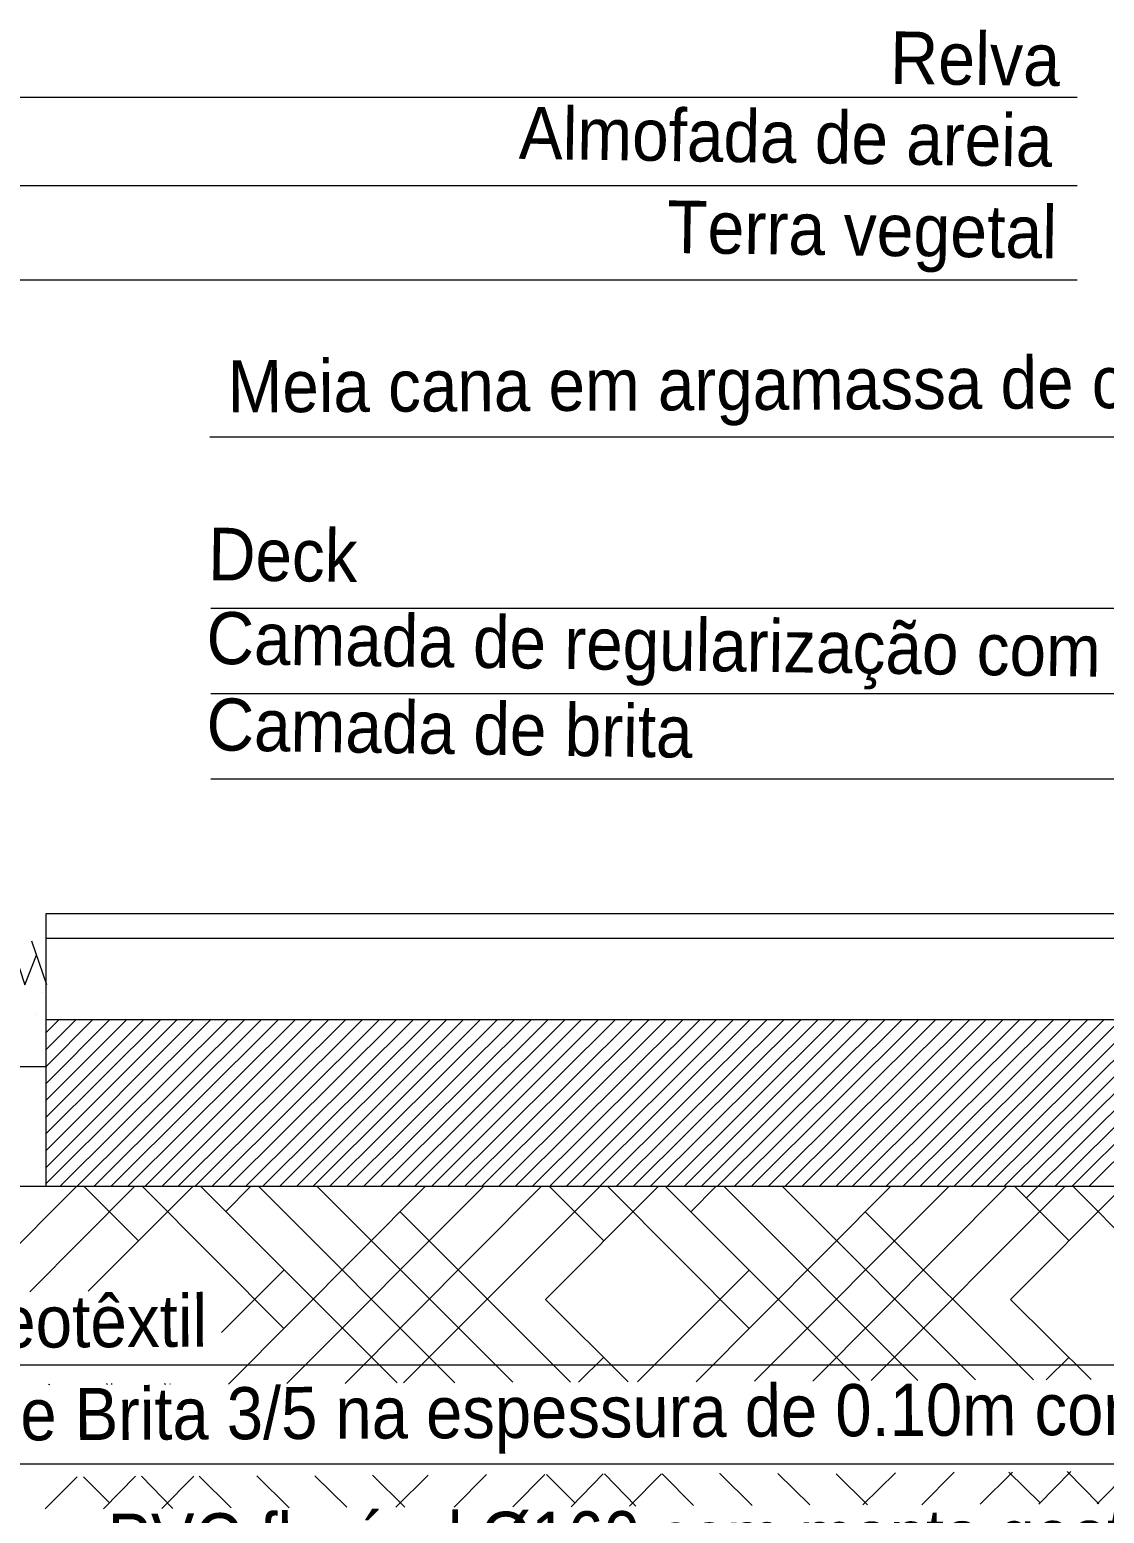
# Paper-space layout 'F02.1_POR CONST' of a CAD drawing. Extents: x -24.6 to 14.9, y -8.7 to 21.
# Drawn here: x -17.803 to -15.052, y 6.462 to 10.258 of the extents above; entities that cross this region are included whole.
import ezdxf
from ezdxf.xclip import XClip

# ---------------------------------------------------------------- set-up
doc = ezdxf.new("R2010")
doc.units = 0
doc.header["$MEASUREMENT"] = 0
doc.header["$XCLIPFRAME"] = 2
doc.layers.add('Anotação - Geral', color=7, linetype='Continuous')
doc.layers.add('para ar_90_muro', color=7, linetype='Continuous')
doc.styles.add('style0', font='arial.ttf', dxfattribs={"height": 0.0068711591796875})

# ---------------------------------------------------------------- blocks, each defined once
blk = doc.blocks.new('Viewport35')
at = {"layer": 'para ar_90_muro', "color": 0, "linetype": 'Continuous', "lineweight": 0}
for p, q in [((8.152939035433022, 5.890680622120881), (8.097100035433073, 5.890680622120881)), ((8.102773035433046, 5.887483622120874), (8.152939035433022, 5.887483622120874)), ((8.107832035433063, 5.884075622120875), (8.152939035433022, 5.884075622120875)), ((8.176236493488943, 5.878365885875692), (8.121485035433025, 5.878365885875692)), ((8.121527035433019, 5.872163885875684), (8.16978703543306, 5.872163885875684)), ((8.121527035433019, 5.869072885875692), (8.164559035433072, 5.869072885875692)), ((8.121527035433019, 5.865982885875685), (8.159416035433068, 5.865982885875685)), ((8.115579035433058, 5.858510885875692), (8.11502903543304, 5.860097885875685)), ((8.115537035433078, 5.860203885875684), (8.187525035433069, 5.860203885875684)), ((8.11541003543303, 5.858235885875683), (8.115412035433067, 5.858235885875683)), ((8.115156035433074, 5.857452885875684), (8.115158035433055, 5.857452885875684)), ((8.115537035433078, 5.856774885875693), (8.116024035433057, 5.857261885875689)), ((8.115537035433078, 5.856160885875687), (8.116637035433072, 5.857261885875689)), ((8.115537035433078, 5.855546885875683), (8.117251035433085, 5.857261885875689)), ((8.115537035433078, 5.854933885875685), (8.117865035433027, 5.857261885875689)), ((8.115537035433078, 5.85431988587569), (8.118479035433054, 5.857261885875689)), ((8.115537035433078, 5.853705885875687), (8.119093035433067, 5.857261885875689)), ((8.115537035433078, 5.85311288587569), (8.119707035433066, 5.857261885875689)), ((8.115537035433078, 5.852499885875693), (8.120299035433064, 5.857261885875689)), ((8.115537035433078, 5.851885885875687), (8.120913035433077, 5.857261885875689)), ((8.115537035433078, 5.851299398999052), (8.121527035433019, 5.857261885875689)), ((8.115537035433078, 5.857261885875689), (8.187525035433069, 5.857261885875689)), ((8.116053742090969, 5.851202552542357), (8.122141035433046, 5.857261885875689)), ((8.116667742090954, 5.851202552542357), (8.122755035433059, 5.857261885875689)), ((8.11728074209094, 5.851202552542357), (8.123368035433074, 5.857261885875689)), ((8.117894742090968, 5.851202552542354), (8.123982035433016, 5.857261885875689)), ((8.118508742090967, 5.851202552542357), (8.124596035433044, 5.857261885875689)), ((8.119129702099727, 5.851202552542357), (8.125189035433081, 5.857261885875689)), ((8.119743702099655, 5.851202552542357), (8.125803035433023, 5.857261885875689)), ((8.120328742090905, 5.851202552542354), (8.126416035433067, 5.857261885875689)), ((8.120942742090904, 5.851202552542354), (8.127030035433066, 5.857261885875689)), ((8.121556742090945, 5.851202552542357), (8.127644035433079, 5.857261885875689)), ((8.122170742090958, 5.851202552542357), (8.12825803543302, 5.857261885875689)), ((8.122784742090943, 5.851202552542354), (8.128872035433048, 5.857261885875689)), ((8.123398742090941, 5.851202552542357), (8.129486035433075, 5.857261885875689)), ((8.124018702099704, 5.851202552542357), (8.130078035433073, 5.857261885875689)), ((8.124632702099731, 5.851202552542357), (8.130692035433071, 5.857261885875689)), ((8.125218742090922, 5.851202552542343), (8.13130603543307, 5.857261885875689)), ((8.12583274209095, 5.851202552542357), (8.131920035433069, 5.857261885875689)), ((8.126446742090963, 5.851202552542357), (8.132534035433025, 5.857261885875689)), ((8.127060742090947, 5.851202552542354), (8.133148035433052, 5.857261885875689)), ((8.12767374209092, 5.851202552542343), (8.133761035433068, 5.857261885875689)), ((8.128287742090947, 5.851202552542357), (8.134375035433067, 5.857261885875689)), ((8.128908702099736, 5.851202552542357), (8.134968035433076, 5.857261885875689)), ((8.129522702099734, 5.851202552542354), (8.135582035433075, 5.857261885875689)), ((8.130108742090968, 5.851202552542354), (8.136196035433017, 5.857261885875689)), ((8.130721742090898, 5.851202552542357), (8.136809035433075, 5.857261885875689)), ((8.131335742090897, 5.851202552542357), (8.137423035433073, 5.857261885875689)), ((8.131949742090924, 5.851202552542343), (8.138037035433072, 5.857261885875689)), ((8.132563742090966, 5.851202552542354), (8.138651035433014, 5.857261885875689)), ((8.13317774209095, 5.851202552542343), (8.139265035433041, 5.857261885875689)), ((8.133799033528732, 5.851202552542343), (8.139857035433053, 5.857261885875689)), ((8.134411702099698, 5.851202552542357), (8.140471035433066, 5.857261885875689)), ((8.134997742090889, 5.851202552542357), (8.141085035433065, 5.857261885875689)), ((8.135611742090916, 5.851202552542343), (8.141699035433064, 5.857261885875689)), ((8.136225742090943, 5.851202552542357), (8.142313035433062, 5.857261885875689)), ((8.136839742090956, 5.851202552542357), (8.142927035433019, 5.857261885875689)), ((8.137452410661894, 5.851202552542354), (8.143541035433046, 5.857261885875689)), ((8.138066742090913, 5.851202552542354), (8.144154035433075, 5.857261885875689)), ((8.138687702099716, 5.851202552542357), (8.14474703543307, 5.857261885875689)), ((8.13930170209973, 5.851202552542354), (8.14536103543307, 5.857261885875689)), ((8.13988774209092, 5.851202552542343), (8.145975035433068, 5.857261885875689)), ((8.140500410661971, 5.851202552542343), (8.14658903543301, 5.857261885875689)), ((8.141114742090892, 5.851202552542357), (8.147202035433068, 5.857261885875689)), ((8.14172874209089, 5.851202552542357), (8.147816035433067, 5.857261885875689)), ((8.142342742090918, 5.851202552542343), (8.148430035433066, 5.857261885875689)), ((8.14295674209096, 5.851202552542354), (8.149044035433008, 5.857261885875689)), ((8.143577702099734, 5.851202552542357), (8.149637035433074, 5.857261885875689)), ((8.144192033528725, 5.851202552542343), (8.150250035433046, 5.857261885875689)), ((8.144776742090869, 5.851202552542357), (8.15086403543306, 5.857261885875689)), ((8.145390742090868, 5.851202552542343), (8.151478035433072, 5.857261885875689)), ((8.14600474209091, 5.851202552542354), (8.152092035433071, 5.857261885875689)), ((8.146618742090936, 5.851202552542357), (8.152706035433056, 5.857261885875689)), ((8.147232742090964, 5.851202552542354), (8.153320035433012, 5.857261885875689)), ((8.147852702099655, 5.851202552542357), (8.153912035433024, 5.857261885875689)), ((8.148466702099682, 5.851202552542357), (8.15452603543305, 5.857261885875689)), ((8.14908070209971, 5.851202552542357), (8.155140035433078, 5.857261885875689)), ((8.149666742090886, 5.851202552542357), (8.155754035433063, 5.857261885875689)), ((8.150280742090914, 5.851202552542343), (8.156368035433061, 5.857261885875689)), ((8.150893742090943, 5.851202552542354), (8.156981035433049, 5.857261885875689)), ((8.151089823337642, 5.850786553363411), (8.157595035433076, 5.857261885875689)), ((8.15212174209087, 5.851202552542343), (8.158209035433075, 5.857261885875689)), ((8.152742702099687, 5.851202552542357), (8.158802035433055, 5.857261885875689)), ((8.153356702099714, 5.851202552542354), (8.159416035433068, 5.857261885875689)), ((8.11541003543303, 5.856139885875692), (8.115412035433067, 5.856139885875692)), ((8.115537035433078, 5.855546885875683), (8.09521703543301, 5.855546885875683)), ((8.187525035433069, 5.851202552542356), (8.09521703543301, 5.851202552542356)), ((8.112849035433044, 5.847392552542352), (8.116659035433003, 5.851202552542356)), ((8.11496503543303, 5.847392552542352), (8.11875403543307, 5.851202552542356)), ((8.116934035433019, 5.851202552542356), (8.118902035433038, 5.849233552542358)), ((8.117082035433071, 5.847413552542358), (8.120871035433069, 5.851202552542356)), ((8.119050035433077, 5.851202552542356), (8.12417303543306, 5.846058552542356)), ((8.121167035433075, 5.851202552542356), (8.128279035433067, 5.844090552542355)), ((8.122056035433076, 5.850292552542347), (8.122966035433066, 5.851202552542356)), ((8.122162035433078, 5.844047552542358), (8.129295035433032, 5.851202552542356)), ((8.12326303543307, 5.851202552542356), (8.130375035433076, 5.844090552542355)), ((8.124279035433048, 5.844069552542358), (8.131412035433073, 5.851202552542356)), ((8.12537903543307, 5.851202552542356), (8.13247003543303, 5.844111552542358)), ((8.126395035433035, 5.844069552542358), (8.133507035433027, 5.851202552542356)), ((8.128512035433076, 5.844090552542355), (8.135624035433068, 5.851202552542356)), ((8.133656035433063, 5.847117552542356), (8.137741035433052, 5.851202552542356)), ((8.133804035433059, 5.851202552542356), (8.135772035433078, 5.849233552542358)), ((8.135920035433045, 5.851202552542356), (8.141043035433071, 5.846058552542356)), ((8.138016035433068, 5.851202552542356), (8.14504303543302, 5.844174552542356)), ((8.13892603543303, 5.850292552542347), (8.139836035433063, 5.851202552542356)), ((8.139117035433074, 5.844132552542355), (8.146165035433071, 5.851202552542356)), ((8.14013303543301, 5.851202552542356), (8.147160035433075, 5.844174552542356)), ((8.14123303543306, 5.844153552542359), (8.148282035433013, 5.851202552542356)), ((8.142249035432997, 5.851202552542356), (8.14925603543307, 5.844196552542355)), ((8.143350035433002, 5.844153552542359), (8.150377035433067, 5.851202552542356)), ((8.145467035433072, 5.844174552542356), (8.152494035433023, 5.851202552542356)), ((8.150526035433003, 5.847117552542356), (8.154611035433064, 5.851202552542356)), ((8.15067403543307, 5.851202552542356), (8.15264203543299, 5.849233552542358)), ((8.152790035433071, 5.851202552542356), (8.157913035433026, 5.846058552542356)), ((8.12838503543307, 5.850292552542347), (8.134566035433053, 5.844111552542358)), ((8.145255035433067, 5.850292552542347), (8.151351035433038, 5.844196552542355)), ((8.121908035433009, 5.845910552542355), (8.12417303543306, 5.848175552542353)), ((8.13700003543299, 5.844132552542355), (8.141043035433071, 5.848175552542353)), ((8.133656035433063, 5.847117552542356), (8.136661035433065, 5.844132552542355)), ((8.150526035433003, 5.847117552542356), (8.15344703543306, 5.84421755254235)), ((8.134862035433073, 5.844111552542358), (8.135772035433078, 5.845021552542354)), ((8.15181703543307, 5.844196552542355), (8.15264203543299, 5.845021552542354)), ((8.176116035433068, 5.844725552542352), (8.105228035433043, 5.844725552542352)), ((8.115643035433052, 5.844047552542358), (8.115685035433046, 5.844026552542353)), ((8.117738035433064, 5.844069552542358), (8.117780035433071, 5.844026552542353)), ((8.117929035433036, 5.844026552542353), (8.117950035433068, 5.844069552542358)), ((8.119834035433001, 5.844069552542358), (8.119876035433066, 5.844047552542358)), ((8.120045035433023, 5.844047552542358), (8.12006603543307, 5.844069552542358)), ((8.170634035433068, 5.841148552542357), (8.103641035433029, 5.841148552542357)), ((8.115516035433018, 5.839518552542357), (8.116680035433063, 5.840682552542354)), ((8.116913035433072, 5.840682552542354), (8.117844035433066, 5.839750552542357)), ((8.117632035433004, 5.839518552542357), (8.11879603543305, 5.840703552542358)), ((8.119008035433012, 5.840703552542358), (8.120151035432997, 5.839539552542352)), ((8.119749035433074, 5.839539552542352), (8.120913035433077, 5.840703552542358)), ((8.121104035433035, 5.840703552542358), (8.122268035433066, 5.839560552542357)), ((8.123199035433075, 5.840724552542355), (8.124363035433007, 5.839560552542357)), ((8.12529503543307, 5.840724552542355), (8.12645903543303, 5.839581552542352)), ((8.127390035433052, 5.840745552542359), (8.12855403543307, 5.839581552542352)), ((8.128237035433074, 5.839581552542352), (8.129401035433006, 5.840745552542359)), ((8.130354035433044, 5.839581552542352), (8.131518035433075, 5.840766552542355)), ((8.13247003543303, 5.839602552542356), (8.133634035433076, 5.840766552542355)), ((8.13369803543307, 5.840766552542355), (8.13471403543302, 5.839750552542357)), ((8.134587035433071, 5.839602552542356), (8.135751035433017, 5.840788552542355)), ((8.13579303543301, 5.840788552542355), (8.136936035433067, 5.839623552542353)), ((8.136704035433056, 5.839623552542353), (8.137868035433073, 5.840788552542355)), ((8.13788903543302, 5.840788552542355), (8.139032035433019, 5.839645552542352)), ((8.139984035433073, 5.84080955254235), (8.141149035433074, 5.839645552542352)), ((8.139984035433073, 5.840788552542355), (8.139984035433073, 5.84080955254235)), ((8.142080035433068, 5.84080955254235), (8.143244035433014, 5.839666552542356)), ((8.144197035433052, 5.840788552542355), (8.145340035433037, 5.839666552542356)), ((8.145170035433054, 5.839666552542356), (8.146356035433072, 5.840830552542355)), ((8.147308035433056, 5.839666552542356), (8.148472035433073, 5.84085155254235)), ((8.149425035433083, 5.839687552542353), (8.150589035433057, 5.84085155254235)), ((8.150462035433009, 5.84085155254235), (8.151584035433075, 5.839750552542357)), ((8.151542035433067, 5.839687552542353), (8.152706035433056, 5.840872552542356)), ((8.152579035433078, 5.840872552542356), (8.153722035433077, 5.839708552542357)), ((8.153658035433068, 5.839708552542357), (8.154822035433071, 5.840872552542356))]:
    blk.add_line(p, q, dxfattribs=at)
for points in [[(8.186573035433085, 5.861092885875685), (8.115537035433078, 5.861092885875685), (8.115537035433078, 5.851202552542356)], [(8.114394035433065, 5.859695885875682), (8.11477503543307, 5.858510885875692), (8.115198035433068, 5.859589885875691)]]:
    blk.add_lwpolyline(points, dxfattribs=at)
at = {"layer": 'para ar_90_muro', "color": 0, "linetype": 'Continuous', "lineweight": 0, "attachment_point": 7, "style": 'style0'}
for s, insert, char_height, rotation in [('\\W0.906;Relva', (8.146144629466178, 5.891146441169807), 0.0019047978515625, 359.2540678895728), ('\\W0.903;Almofada de areia', (8.132682570483041, 5.888430688114866), 0.001889765625, 359.138887196051), ('\\W0.902;Terra vegetal', (8.138051158272148, 5.884471882623529), 0.00190408203125, 359.19373514534703), ('\\W0.901;Meia cana em argamassa de cimento pintada a flintcout.', (8.12214274785633, 5.878691306559379), 0.001889765625, 0.27972454141020175), ('\\W0.892;Deck', (8.121421614541873, 5.873159705122495), 0.0019047978515625, 359.22664391492475), ('\\W0.902;Camada de regularização com malha-sol', (8.121351004780635, 5.869569357980289), 0.001889765625, 359.1717959656286), ('\\W0.903;Camada de brita', (8.121358535687037, 5.866992663188267), 0.001889765625, 359.1114632214029), ('\\W0.902;Manta geotêxtil', (8.105250907409228, 5.844746974027919), 0.001889765625, 0.2961789261990371), ('\\W0.895;Camada de Brita 3/5 na espessura de 0.10m com altura de 1m', (8.103726647039252, 5.841380910604952), 0.001889765625, 0.28520933633981355), ('\\W0.895;Tubo Dreno PVC flexível Ø160 com manta geotêxtil acoplada', (8.104658854224965, 5.836817973755533), 0.001889765625, 0.2906941312694253)]:
    blk.add_mtext(s, dxfattribs=dict(at, insert=insert, char_height=char_height, rotation=rotation))

psp = doc.layouts.new('F02.1_POR CONST')

# ---------------------------------------------------------------- block references
at = {"layer": 'Anotação - Geral', "color": 7, "linetype": 'Continuous', "lineweight": 0}
ref = psp.add_blockref('Viewport35', (-590.6230817939704, -405.728378387351), dxfattribs=dict(at, xscale=70.5882352941385, yscale=70.5882352941385, zscale=70.5882352941385))
XClip(ref).set_block_clipping_path([(8.095217035433071, 5.802023147092533), (8.271544035433067, 6.000675170532822)])

doc.saveas('drawing.dxf')
